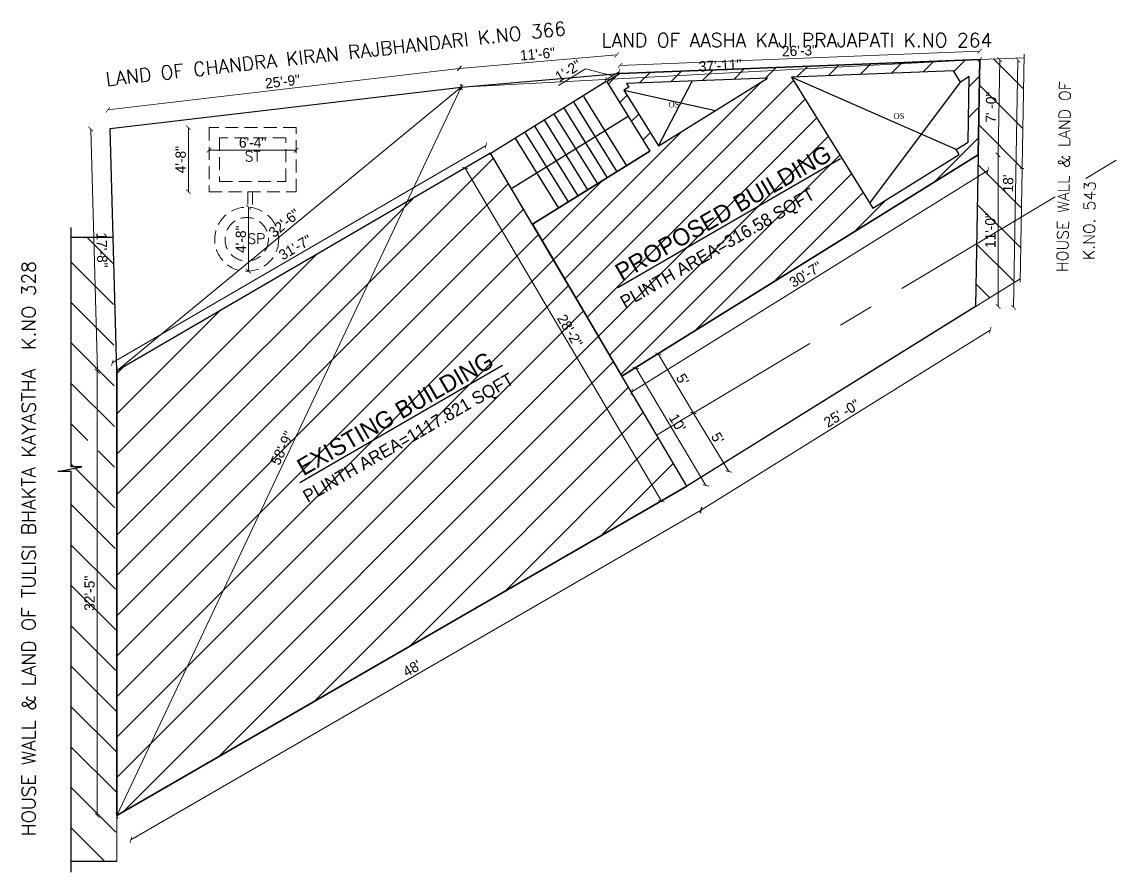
# Model space of a CAD drawing. Header units: inches. Extents: x 149946 to 166271, y -29520 to -26192.
# Drawn here: x 157814 to 158773, y -29520 to -28776 of the extents above; entities that cross this region are included whole.
import ezdxf

# ---------------------------------------------------------------- set-up
doc = ezdxf.new("R2010")
doc.units = ezdxf.units.IN
doc.header["$LTSCALE"] = 5
doc.header["$MEASUREMENT"] = 0
doc.linetypes.add('CENTER', pattern=[2, 1.25, -0.25, 0.25, -0.25])
doc.linetypes.add('HIDDEN', pattern=[0.375, 0.25, -0.125])
doc.layers.add('A-WALL', color=7, linetype='Continuous', lineweight=9)
doc.layers.add('HATCH', color=253, linetype='Continuous', lineweight=0)
for name, color, linetype in [('DIM', 5, 'Continuous'), ('TEXT', 6, 'Continuous'), ('WALL', 7, 'Continuous')]:
    doc.layers.add(name, color=color, linetype=linetype)
doc.styles.add('ordinary', font='times.ttf')
doc.styles.add('ROMANS', font='romans.shx', dxfattribs={"width": 0.8})
doc.styles.add('tt', font='stylu.ttf', dxfattribs={"height": 8})
doc.dimstyles.new('Copy(2) of STANDARD', dxfattribs={"dimtxt": 2, "dimasz": 4, "dimexe": 0, "dimexo": 0, "dimgap": 2, "dimtad": 1, "dimdec": 0, "dimzin": 0, "dimdsep": 46, "dimlunit": 3, "dimtxsty": 'tt', "dimblk": 'ARCHTICK', "dimcen": 0.0505, "dimse1": 1, "dimse2": 1, "dimclrd": 5, "dimclre": 5, "dimclrt": 7, "dimadec": 1, "dimazin": 0, "dimtm": 1e-09, "dimtfac": 1, "dimtdec": 0, "dimtofl": 0, "dimtmove": 1, "dimatfit": 3, "dimfxl": 1, "dimtolj": 2, "dimtzin": 0, "dimlwd": 13, "dimarcsym": 0})

# ---------------------------------------------------------------- blocks, each defined once
blk = doc.blocks.new('_ArchTick')
at = {"color": 0, "linetype": 'ByBlock', "const_width": 0.15}
blk.add_lwpolyline([(-0.5, -0.5), (0.5, 0.5)], dxfattribs=at)
blk = doc.blocks.new('*D712')
at = {"layer": 'Defpoints', "color": 0, "ltscale": 5}
for p in [(158011.77, -28938.57), (158009.63, -28994.53), (158012.33, -28994.53)]:
    blk.add_point(p, dxfattribs=at)
at = {"layer": 'DIM', "color": 5, "lineweight": 13, "ltscale": 5}
blk.add_line((158012.33, -28938.57), (158012.33, -28994.53), dxfattribs=at)
at = {"layer": 'DIM', "color": 5, "lineweight": 13, "ltscale": 5, "xscale": 4, "yscale": 4, "zscale": 4}
for p, rotation in [((158012.33, -28938.57), 90), ((158012.33, -28994.53), 270)]:
    blk.add_blockref('_ArchTick', p, dxfattribs=dict(at, rotation=rotation))
at = {"layer": 'DIM', "color": 7, "ltscale": 5, "insert": (158005.63, -28966.55), "char_height": 8, "attachment_point": 5, "rotation": 90, "style": 'tt'}
blk.add_mtext('\\A2;{\\H1.125x;4\'-8"}', dxfattribs=at)
blk = doc.blocks.new('*D713')
at = {"layer": 'Defpoints', "color": 0, "ltscale": 5}
for p in [(157977.87, -28868.91), (157959.63, -28924.91), (157977.87, -28924.91)]:
    blk.add_point(p, dxfattribs=at)
at = {"layer": 'DIM', "color": 5, "lineweight": 13, "ltscale": 5}
blk.add_line((157959.63, -28868.91), (157959.63, -28924.91), dxfattribs=at)
at = {"layer": 'DIM', "color": 5, "lineweight": 13, "ltscale": 5, "xscale": 4, "yscale": 4, "zscale": 4}
for p, rotation in [((157959.63, -28868.91), 90), ((157959.63, -28924.91), 270)]:
    blk.add_blockref('_ArchTick', p, dxfattribs=dict(at, rotation=rotation))
at = {"layer": 'DIM', "color": 7, "ltscale": 5, "insert": (157952.93, -28896.91), "char_height": 8, "attachment_point": 5, "rotation": 90, "style": 'tt'}
blk.add_mtext('\\A2;{\\H1.125x;4\'-8"}', dxfattribs=at)
blk = doc.blocks.new('*D714')
at = {"layer": 'Defpoints', "color": 0, "ltscale": 5}
for p in [(158053.87, -28888.62), (157977.87, -28897.91), (158053.87, -28897.91)]:
    blk.add_point(p, dxfattribs=at)
at = {"layer": 'DIM', "color": 5, "lineweight": 13, "ltscale": 5}
blk.add_line((157977.87, -28888.62), (158053.87, -28888.62), dxfattribs=at)
at = {"layer": 'DIM', "color": 5, "lineweight": 13, "ltscale": 5, "xscale": 4, "yscale": 4, "zscale": 4, "rotation": 180}
blk.add_blockref('_ArchTick', (157977.87, -28888.62), dxfattribs=at)
at = {"layer": 'DIM', "color": 5, "lineweight": 13, "ltscale": 5, "xscale": 4, "yscale": 4, "zscale": 4}
blk.add_blockref('_ArchTick', (158053.87, -28888.62), dxfattribs=at)
at = {"layer": 'DIM', "color": 7, "ltscale": 5, "insert": (158015.87, -28881.92), "char_height": 8, "attachment_point": 5, "style": 'tt'}
blk.add_mtext('\\A2;{\\H1.125x;6\'-4"}', dxfattribs=at)
blk = doc.blocks.new('*D725')
at = {"layer": 'Defpoints', "color": 0, "ltscale": 5}
for p in [(158196.53, -28817.11), (158198.45, -28833.45), (157891.14, -28869.7)]:
    blk.add_point(p, dxfattribs=at)
at = {"layer": 'DIM', "color": 5, "lineweight": 13, "ltscale": 5}
blk.add_line((157889.21, -28853.36), (158196.53, -28817.11), dxfattribs=at)
at = {"layer": 'DIM', "color": 5, "lineweight": 13, "ltscale": 5, "xscale": 4, "yscale": 4, "zscale": 4}
for p, rotation in [((158196.53, -28817.11), 6.72693349602278), ((157889.21, -28853.36), 186.7269334960228)]:
    blk.add_blockref('_ArchTick', p, dxfattribs=dict(at, rotation=rotation))
at = {"layer": 'DIM', "color": 7, "ltscale": 5, "insert": (158042.09, -28828.59), "char_height": 8, "attachment_point": 5, "rotation": 6.72693, "style": 'tt'}
blk.add_mtext('\\A2;{\\H1.125x;25\'-9"}', dxfattribs=at)
blk = doc.blocks.new('*D726')
at = {"layer": 'Defpoints', "color": 0, "ltscale": 5}
for p in [(158334.58, -28805.28), (158335.98, -28821.63), (158198.45, -28833.45)]:
    blk.add_point(p, dxfattribs=at)
at = {"layer": 'DIM', "color": 5, "lineweight": 13, "ltscale": 5}
blk.add_line((158197.05, -28817.1), (158334.58, -28805.28), dxfattribs=at)
at = {"layer": 'DIM', "color": 5, "lineweight": 13, "ltscale": 5, "xscale": 4, "yscale": 4, "zscale": 4}
for p, rotation in [((158334.58, -28805.28), 4.912393746676225), ((158197.05, -28817.1), 184.9123937466762)]:
    blk.add_blockref('_ArchTick', p, dxfattribs=dict(at, rotation=rotation))
at = {"layer": 'DIM', "color": 7, "ltscale": 5, "insert": (158265.24, -28804.54), "char_height": 8, "attachment_point": 5, "rotation": 4.91239, "style": 'tt'}
blk.add_mtext('\\A2;{\\H1.125x;11\'-6"}', dxfattribs=at)
blk = doc.blocks.new('*D715')
at = {"layer": 'Defpoints', "color": 0, "ltscale": 5}
for p in [(158652.4, -28809.21), (158337.4, -28814.45), (158337.68, -28821.57)]:
    blk.add_point(p, dxfattribs=at)
at = {"layer": 'DIM', "color": 5, "lineweight": 13, "ltscale": 5}
blk.add_line((158652.12, -28802.09), (158337.4, -28814.45), dxfattribs=at)
at = {"layer": 'DIM', "color": 5, "lineweight": 13, "ltscale": 5, "xscale": 4, "yscale": 4, "zscale": 4}
for p, rotation in [((158652.12, -28802.09), 2.24843529121717), ((158337.4, -28814.45), 182.2484352912171)]:
    blk.add_blockref('_ArchTick', p, dxfattribs=dict(at, rotation=rotation))
at = {"layer": 'DIM', "color": 7, "ltscale": 5, "insert": (158494.5, -28801.61), "char_height": 8, "attachment_point": 5, "rotation": 2.24844, "style": 'tt'}
blk.add_mtext('\\A2;{\\H1.125x;26\'-3"}', dxfattribs=at)
blk = doc.blocks.new('*D727')
at = {"layer": 'Defpoints', "color": 0, "ltscale": 5}
for p in [(158652.4, -28809.21), (158648.61, -29025.38), (158681.92, -29025.97)]:
    blk.add_point(p, dxfattribs=at)
at = {"layer": 'DIM', "color": 5, "lineweight": 13, "ltscale": 5}
blk.add_line((158685.7, -28809.79), (158681.92, -29025.97), dxfattribs=at)
at = {"layer": 'DIM', "color": 5, "lineweight": 13, "ltscale": 5, "xscale": 4, "yscale": 4, "zscale": 4}
for p, rotation in [((158685.7, -28809.79), 88.99643436654934), ((158681.92, -29025.97), 268.9964343665494)]:
    blk.add_blockref('_ArchTick', p, dxfattribs=dict(at, rotation=rotation))
at = {"layer": 'DIM', "color": 7, "ltscale": 5, "insert": (158677.16, -28917.76), "char_height": 8, "attachment_point": 5, "rotation": 88.99643, "style": 'tt'}
blk.add_mtext("\\A2;{\\H1.125x;18'}", dxfattribs=at)
blk = doc.blocks.new('*D728')
at = {"layer": 'Defpoints', "color": 0, "ltscale": 5}
for p in [(158648.61, -29025.38), (158661.45, -29046.04), (158395.82, -29182.53)]:
    blk.add_point(p, dxfattribs=at)
at = {"layer": 'DIM', "color": 5, "lineweight": 13, "ltscale": 5}
blk.add_line((158408.66, -29203.18), (158661.45, -29046.04), dxfattribs=at)
at = {"layer": 'DIM', "color": 5, "lineweight": 13, "ltscale": 5, "xscale": 4, "yscale": 4, "zscale": 4}
for p, rotation in [((158661.45, -29046.04), 31.86620840505018), ((158408.66, -29203.18), 211.8662084050502)]:
    blk.add_blockref('_ArchTick', p, dxfattribs=dict(at, rotation=rotation))
at = {"layer": 'DIM', "color": 7, "ltscale": 5, "insert": (158531.5, -29118.9), "char_height": 8, "attachment_point": 5, "rotation": 31.86621, "style": 'tt'}
blk.add_mtext('\\A2;{\\H1.125x;25\' -0"}', dxfattribs=at)
blk = doc.blocks.new('*D729')
at = {"layer": 'Defpoints', "color": 0, "ltscale": 5}
for p in [(158395.82, -29182.53), (157897.1, -29470.73), (157909.32, -29491.87)]:
    blk.add_point(p, dxfattribs=at)
at = {"layer": 'DIM', "color": 5, "lineweight": 13, "ltscale": 5}
blk.add_line((158408.03, -29203.67), (157909.32, -29491.87), dxfattribs=at)
at = {"layer": 'DIM', "color": 5, "lineweight": 13, "ltscale": 5, "xscale": 4, "yscale": 4, "zscale": 4}
for p, rotation in [((158408.03, -29203.67), 30.02282740676115), ((157909.32, -29491.87), 210.0228274067611)]:
    blk.add_blockref('_ArchTick', p, dxfattribs=dict(at, rotation=rotation))
at = {"layer": 'DIM', "color": 7, "ltscale": 5, "insert": (158155.32, -29341.97), "char_height": 8, "attachment_point": 5, "rotation": 30.02283, "style": 'tt'}
blk.add_mtext("\\A2;{\\H1.125x;48'}", dxfattribs=at)
blk = doc.blocks.new('*D730')
at = {"layer": 'Defpoints', "color": 0, "ltscale": 5}
for p in [(157879.9, -29081.73), (157897.1, -29081.73), (157897.1, -29470.73)]:
    blk.add_point(p, dxfattribs=at)
at = {"layer": 'DIM', "color": 5, "lineweight": 13, "ltscale": 5}
blk.add_line((157879.9, -29470.73), (157879.9, -29081.73), dxfattribs=at)
at = {"layer": 'DIM', "color": 5, "lineweight": 13, "ltscale": 5, "xscale": 4, "yscale": 4, "zscale": 4}
for p, rotation in [((157879.9, -29081.73), 90), ((157879.9, -29470.73), 270)]:
    blk.add_blockref('_ArchTick', p, dxfattribs=dict(at, rotation=rotation))
at = {"layer": 'DIM', "color": 7, "ltscale": 5, "insert": (157873.2, -29276.23), "char_height": 8, "attachment_point": 5, "rotation": 90, "style": 'tt'}
blk.add_mtext('\\A2;{\\H1.125x;32\'-5"}', dxfattribs=at)
blk = doc.blocks.new('*D731')
at = {"layer": 'Defpoints', "color": 0, "ltscale": 5}
for p in [(157874.2, -28870.18), (157891.14, -28869.7), (157897.1, -29081.73)]:
    blk.add_point(p, dxfattribs=at)
at = {"layer": 'DIM', "color": 5, "lineweight": 13, "ltscale": 5}
blk.add_line((157880.16, -29082.2), (157874.2, -28870.18), dxfattribs=at)
at = {"layer": 'DIM', "color": 5, "lineweight": 13, "ltscale": 5, "xscale": 4, "yscale": 4, "zscale": 4}
for p, rotation in [((157874.2, -28870.18), 91.609807022786), ((157880.16, -29082.2), 271.609807022786)]:
    blk.add_blockref('_ArchTick', p, dxfattribs=dict(at, rotation=rotation))
at = {"layer": 'DIM', "color": 7, "ltscale": 5, "insert": (157884, -28976), "char_height": 8, "attachment_point": 5, "rotation": 271.60981, "style": 'tt'}
blk.add_mtext('\\A2;{\\H1.125x;17\'-8"}', dxfattribs=at)
blk = doc.blocks.new('*D732')
at = {"layer": 'Defpoints', "color": 0, "ltscale": 5}
for p in [(158224.22, -28891.32), (157893.05, -29074.77), (157897.1, -29081.73)]:
    blk.add_point(p, dxfattribs=at)
at = {"layer": 'DIM', "color": 5, "lineweight": 13, "ltscale": 5}
blk.add_line((158220.18, -28884.37), (157893.05, -29074.77), dxfattribs=at)
at = {"layer": 'DIM', "color": 5, "lineweight": 13, "ltscale": 5, "xscale": 4, "yscale": 4, "zscale": 4}
for p, rotation in [((158220.18, -28884.37), 30.20167562409659), ((157893.05, -29074.77), 210.2016756240966)]:
    blk.add_blockref('_ArchTick', p, dxfattribs=dict(at, rotation=rotation))
at = {"layer": 'DIM', "color": 7, "ltscale": 5, "insert": (158053.18, -28973.67), "char_height": 8, "attachment_point": 5, "rotation": 30.20168, "style": 'tt'}
blk.add_mtext('\\A2;{\\H1.125x;31\'-7"}', dxfattribs=at)
blk = doc.blocks.new('*D733')
at = {"layer": 'Defpoints', "color": 0, "ltscale": 5}
for p in [(158224.22, -28891.32), (158202.03, -28904.4), (158395.82, -29182.53)]:
    blk.add_point(p, dxfattribs=at)
at = {"layer": 'DIM', "color": 5, "lineweight": 13, "ltscale": 5}
blk.add_line((158373.62, -29195.61), (158202.03, -28904.4), dxfattribs=at)
at = {"layer": 'DIM', "color": 5, "lineweight": 13, "ltscale": 5, "xscale": 4, "yscale": 4, "zscale": 4}
for p, rotation in [((158202.03, -28904.4), 120.5085900980565), ((158373.62, -29195.61), 300.5085900980565)]:
    blk.add_blockref('_ArchTick', p, dxfattribs=dict(at, rotation=rotation))
at = {"layer": 'DIM', "color": 7, "ltscale": 5, "insert": (158293.56, -29046.63), "char_height": 8, "attachment_point": 5, "rotation": 300.50859, "style": 'tt'}
blk.add_mtext('\\A2;{\\H1.125x;28\'-2"}', dxfattribs=at)
blk = doc.blocks.new('*D716')
at = {"layer": 'Defpoints', "color": 0, "ltscale": 5}
for p in [(158324.8, -28827.37), (158325.79, -28828.96), (158337.68, -28821.57)]:
    blk.add_point(p, dxfattribs=at)
at = {"layer": 'DIM', "color": 5, "lineweight": 13, "ltscale": 5}
for p, q in [((158307.29, -28817.36), (158283.73, -28832.01)), ((158330.74, -28823.68), (158307.29, -28817.36)), ((158336.69, -28819.98), (158324.8, -28827.37))]:
    blk.add_line(p, q, dxfattribs=at)
at = {"layer": 'DIM', "color": 5, "lineweight": 13, "ltscale": 5, "xscale": 4, "yscale": 4, "zscale": 4}
for p, rotation in [((158336.69, -28819.98), 31.86620840507245), ((158324.8, -28827.37), 211.8662084050724)]:
    blk.add_blockref('_ArchTick', p, dxfattribs=dict(at, rotation=rotation))
at = {"layer": 'DIM', "color": 7, "ltscale": 5, "insert": (158292.03, -28819.09), "char_height": 8, "attachment_point": 5, "rotation": 31.86621, "style": 'tt'}
blk.add_mtext('\\A2;{\\H1.125x;1\'-2"}', dxfattribs=at)
blk = doc.blocks.new('*D717')
at = {"layer": 'Defpoints', "color": 0, "ltscale": 5}
for p in [(158652.4, -28809.21), (158669.79, -28809.52), (158650.94, -28892.55)]:
    blk.add_point(p, dxfattribs=at)
at = {"layer": 'DIM', "color": 5, "lineweight": 13, "ltscale": 5}
blk.add_line((158668.33, -28892.85), (158669.79, -28809.52), dxfattribs=at)
at = {"layer": 'DIM', "color": 5, "lineweight": 13, "ltscale": 5, "xscale": 4, "yscale": 4, "zscale": 4}
for p, rotation in [((158669.79, -28809.52), 88.99643436657202), ((158668.33, -28892.85), 268.996434366572)]:
    blk.add_blockref('_ArchTick', p, dxfattribs=dict(at, rotation=rotation))
at = {"layer": 'DIM', "color": 7, "ltscale": 5, "insert": (158662.2, -28851.06), "char_height": 8, "attachment_point": 5, "rotation": 88.99643, "style": 'tt'}
blk.add_mtext('\\A2;{\\H1.125x;7\' -0"}', dxfattribs=at)
blk = doc.blocks.new('*D718')
at = {"layer": 'Defpoints', "color": 0, "ltscale": 5}
for p in [(158650.94, -28892.55), (158659.45, -28906.24), (158339.15, -29086.36)]:
    blk.add_point(p, dxfattribs=at)
at = {"layer": 'DIM', "color": 5, "lineweight": 13, "ltscale": 5}
blk.add_line((158347.67, -29100.06), (158659.45, -28906.24), dxfattribs=at)
at = {"layer": 'DIM', "color": 5, "lineweight": 13, "ltscale": 5, "xscale": 4, "yscale": 4, "zscale": 4}
for p, rotation in [((158659.45, -28906.24), 31.86620840505249), ((158347.67, -29100.06), 211.8662084050525)]:
    blk.add_blockref('_ArchTick', p, dxfattribs=dict(at, rotation=rotation))
at = {"layer": 'DIM', "color": 7, "ltscale": 5, "insert": (158499.94, -28997.33), "char_height": 8, "attachment_point": 5, "rotation": 31.86621, "style": 'tt'}
blk.add_mtext('\\A2;{\\H1.125x;30\'-7"}', dxfattribs=at)
blk = doc.blocks.new('*D719')
at = {"layer": 'Defpoints', "color": 0, "ltscale": 5}
for p in [(158198.45, -28833.45), (157897.1, -29081.73), (157897.1, -29081.73)]:
    blk.add_point(p, dxfattribs=at)
at = {"layer": 'DIM', "color": 5, "lineweight": 13, "ltscale": 5}
blk.add_line((158198.45, -28833.45), (157897.1, -29081.73), dxfattribs=at)
at = {"layer": 'DIM', "color": 5, "lineweight": 13, "ltscale": 5, "xscale": 4, "yscale": 4, "zscale": 4}
for p, rotation in [((158198.45, -28833.45), 39.48369156053075), ((157897.1, -29081.73), 219.4836915605308)]:
    blk.add_blockref('_ArchTick', p, dxfattribs=dict(at, rotation=rotation))
at = {"layer": 'DIM', "color": 7, "ltscale": 5, "insert": (158043.54, -28952.44), "char_height": 8, "attachment_point": 5, "rotation": 39.48369, "style": 'tt'}
blk.add_mtext('\\A2;{\\H1.125x;32\'-6"}', dxfattribs=at)
blk = doc.blocks.new('*D720')
at = {"layer": 'Defpoints', "color": 0, "ltscale": 5}
for p in [(158198.45, -28833.45), (157897.1, -29470.73), (157897.1, -29470.73)]:
    blk.add_point(p, dxfattribs=at)
at = {"layer": 'DIM', "color": 5, "lineweight": 13, "ltscale": 5}
blk.add_line((158198.45, -28833.45), (157897.1, -29470.73), dxfattribs=at)
at = {"layer": 'DIM', "color": 5, "lineweight": 13, "ltscale": 5, "xscale": 4, "yscale": 4, "zscale": 4}
for p, rotation in [((158198.45, -28833.45), 64.69153088684605), ((157897.1, -29470.73), 244.691530886846)]:
    blk.add_blockref('_ArchTick', p, dxfattribs=dict(at, rotation=rotation))
at = {"layer": 'DIM', "color": 7, "ltscale": 5, "insert": (158041.72, -29149.23), "char_height": 8, "attachment_point": 5, "rotation": 64.69153, "style": 'tt'}
blk.add_mtext('\\A2;{\\H1.125x;58\'-9"}', dxfattribs=at)
blk = doc.blocks.new('*D721')
at = {"layer": 'Defpoints', "color": 0, "ltscale": 5}
for p in [(158652.4, -28809.21), (158652.4, -28809.21), (158198.45, -28833.45)]:
    blk.add_point(p, dxfattribs=at)
at = {"layer": 'DIM', "color": 5, "lineweight": 13, "ltscale": 5}
blk.add_line((158198.45, -28833.45), (158652.4, -28809.21), dxfattribs=at)
at = {"layer": 'DIM', "color": 5, "lineweight": 13, "ltscale": 5, "xscale": 4, "yscale": 4, "zscale": 4}
for p, rotation in [((158652.4, -28809.21), 3.057079537629032), ((158198.45, -28833.45), 183.057079537629)]:
    blk.add_blockref('_ArchTick', p, dxfattribs=dict(at, rotation=rotation))
at = {"layer": 'DIM', "color": 7, "ltscale": 5, "insert": (158425.06, -28814.52), "char_height": 8, "attachment_point": 5, "rotation": 3.05708, "style": 'tt'}
blk.add_mtext('\\A2;{\\H1.125x;37\'-11"}', dxfattribs=at)
blk = doc.blocks.new('*D722')
at = {"layer": 'Defpoints', "color": 0, "ltscale": 5}
for p in [(158339.15, -29086.36), (158412.67, -29181.89), (158400.56, -29189.12)]:
    blk.add_point(p, dxfattribs=at)
at = {"layer": 'DIM', "color": 5, "lineweight": 13, "ltscale": 5}
blk.add_line((158351.26, -29079.13), (158412.67, -29181.89), dxfattribs=at)
at = {"layer": 'DIM', "color": 5, "lineweight": 13, "ltscale": 5, "xscale": 4, "yscale": 4, "zscale": 4}
for p, rotation in [((158351.26, -29079.13), 120.86344836118), ((158412.67, -29181.89), 300.86344836118)]:
    blk.add_blockref('_ArchTick', p, dxfattribs=dict(at, rotation=rotation))
at = {"layer": 'DIM', "color": 7, "ltscale": 5, "insert": (158387.68, -29127.09), "char_height": 8, "attachment_point": 5, "rotation": 300.86345, "style": 'tt'}
blk.add_mtext("\\A2;{\\H1.125x;10'}", dxfattribs=at)
blk = doc.blocks.new('*D723')
at = {"layer": 'Defpoints', "color": 0, "ltscale": 5}
for p in [(158650.94, -28892.55), (158668.33, -28892.55), (158648.61, -29025.38)]:
    blk.add_point(p, dxfattribs=at)
at = {"layer": 'DIM', "color": 5, "lineweight": 13, "ltscale": 5}
blk.add_line((158668.33, -29025.38), (158668.33, -28892.55), dxfattribs=at)
at = {"layer": 'DIM', "color": 5, "lineweight": 13, "ltscale": 5, "xscale": 4, "yscale": 4, "zscale": 4}
for p, rotation in [((158668.33, -28892.55), 90), ((158668.33, -29025.38), 270)]:
    blk.add_blockref('_ArchTick', p, dxfattribs=dict(at, rotation=rotation))
at = {"layer": 'DIM', "color": 7, "ltscale": 5, "insert": (158661.67, -28958.97), "char_height": 8, "attachment_point": 5, "rotation": 90, "style": 'tt'}
blk.add_mtext('\\A2;{\\H1.125x;11\'-0"}', dxfattribs=at)
blk = doc.blocks.new('*D724')
at = {"layer": 'Defpoints', "color": 0, "ltscale": 5}
for p in [(158401.56, -29118.36), (158369.47, -29137.81, 0.95), (158400.56, -29189.12, 0.95)]:
    blk.add_point(p, dxfattribs=at)
at = {"layer": 'DIM', "color": 5, "lineweight": 13, "ltscale": 5}
blk.add_line((158432.65, -29169.68), (158401.56, -29118.36), dxfattribs=at)
at = {"layer": 'DIM', "color": 5, "lineweight": 13, "ltscale": 5, "xscale": 4, "yscale": 4, "zscale": 4}
for p, rotation in [((158401.56, -29118.36), 121.2165950634425), ((158432.65, -29169.68), 301.2165950634425)]:
    blk.add_blockref('_ArchTick', p, dxfattribs=dict(at, rotation=rotation))
at = {"layer": 'DIM', "color": 7, "ltscale": 5, "insert": (158422.83, -29140.55), "char_height": 8, "attachment_point": 5, "rotation": 301.2166, "style": 'tt'}
blk.add_mtext("\\A2;{\\H1.125x;5'}", dxfattribs=at)
blk = doc.blocks.new('*D734')
at = {"layer": 'Defpoints', "color": 0, "ltscale": 5}
for p in [(158369.43, -29067.54, 0.95), (158370.96, -29066.63), (158369.47, -29137.81, 0.95)]:
    blk.add_point(p, dxfattribs=at)
at = {"layer": 'DIM', "color": 5, "lineweight": 13, "ltscale": 5}
blk.add_line((158401.84, -29118.55), (158370.96, -29066.63), dxfattribs=at)
at = {"layer": 'DIM', "color": 5, "lineweight": 13, "ltscale": 5, "xscale": 4, "yscale": 4, "zscale": 4}
for p, rotation in [((158370.96, -29066.63), 120.7437064911036), ((158401.84, -29118.55), 300.7437064911036)]:
    blk.add_blockref('_ArchTick', p, dxfattribs=dict(at, rotation=rotation))
at = {"layer": 'DIM', "color": 7, "ltscale": 5, "insert": (158392.16, -29089.17), "char_height": 8, "attachment_point": 5, "rotation": 300.74371, "style": 'tt'}
blk.add_mtext("\\A2;{\\H1.125x;5'}", dxfattribs=at)

msp = doc.modelspace()

# ---------------------------------------------------------------- hatches: boundary and pattern name
at = {"ltscale": 5}
h = msp.add_hatch(dxfattribs=at)
h.set_pattern_fill('ANSI31', color=256, scale=150)
h.set_pattern_definition([(45, (39119.39, 1196.541), (-13.2582521, 13.2582521), [])])
h.paths.add_polyline_path([(158337.68, -28821.57), (158325.79, -28828.96), (158363.47, -28889.58), (158260.81, -28953.4), (158339.15, -29086.36), (158650.94, -28892.55), (158652.4, -28809.21), (158482, -28815.9)])
h.paths.add_polyline_path([(158489.4, -28827.79), (158487.47, -28824.69), (158629.29, -28819.13), (158635.42, -28828.98), (158643.14, -28824.19), (158642.13, -28881.54), (158631.66, -28888.05), (158634.3, -28892.3), (158558.7, -28939.29), (158556.33, -28935.47)], flags=16)
h.paths.add_polyline_path([(158375.36, -28882.19), (158371.12, -28884.83), (158340.82, -28836.1), (158345.07, -28833.46), (158343.14, -28830.36), (158466.54, -28825.52)], flags=16)
h.paths.add_polyline_path([(158400.33, -28809.01), (158449.07, -28806.41), (158449.8, -28820.03), (158401.06, -28822.63)], flags=9)
h.paths.add_polyline_path([(158341.04, -29031.83), (158531.25, -28922.01), (158522.38, -28906.63), (158332.16, -29016.45)], flags=24)
h.paths.add_polyline_path([(158332.92, -29011.97), (158540.59, -28892.07), (158528.72, -28871.51), (158321.05, -28991.41)], flags=24)
h.paths.add_polyline_path([(158378.6, -28852.66), (158390.6, -28852.66), (158390.6, -28844.99), (158378.6, -28844.99)], flags=8)
h.paths.add_polyline_path([(158575.48, -28862.66), (158587.47, -28862.66), (158587.47, -28854.99), (158575.48, -28854.99)], flags=8)
h = msp.add_hatch(dxfattribs=at)
h.set_pattern_fill('ANSI31', color=256, scale=200)
h.set_pattern_definition([(45, (39119.39, 1196.54), (-17.6776695, 17.6776695), [])])
h.paths.add_polyline_path([(158224.22, -28891.32), (157897.1, -29081.73), (157897.1, -29470.73), (158395.82, -29182.53)])
h.paths.add_polyline_path([(158270.12, -29028.82), (158297.36, -29075.06), (158319.6, -29061.96), (158292.35, -29015.72)], flags=24)
h.paths.add_polyline_path([(158040.16, -29178.48), (158063.1, -29129.96), (158039.77, -29118.93), (158016.83, -29167.45)], flags=24)
h.paths.add_polyline_path([(158063.33, -29201.94), (158272.49, -29081.18), (158263.55, -29065.7), (158054.39, -29186.46)], flags=24)
h.paths.add_polyline_path([(158054.39, -29182.42), (158241.18, -29074.58), (158229.46, -29054.28), (158042.67, -29162.12)], flags=24)
at = {"layer": 'HATCH', "ltscale": 5}
h = msp.add_hatch(dxfattribs=at)
h.set_pattern_fill('ANSI31', color=256, scale=200, angle=90, style=0)
h.set_pattern_definition([(135, (31875.59, -1828.188), (-17.6776695, -17.6776695), [])])
h.paths.add_polyline_path([(158691.1, -28807.69), (158652.4, -28809.21), (158650.94, -28892.55), (158648.61, -29025.38), (158687.64, -29001.12)])
h = msp.add_hatch(dxfattribs=at)
h.set_pattern_fill('ANSI31', color=256, scale=200, angle=90, style=0)
h.set_pattern_definition([(135, (136812.973, -44004.852), (-17.67767, -17.67767), [])])
h.paths.add_polyline_path([(157868.43, -29162.6), (157868.43, -29142.59), (157880.78, -29142.59), (157880.78, -29162.6)], flags=16)
h.paths.add_polyline_path([(157897.1, -29470.73), (157894.16, -29512.73), (157897.1, -29512.73)])
h.paths.add_polyline_path([(157857.15, -29510.97), (157897.1, -29510.97), (157897.1, -29470.73), (157893.81, -28964.73), (157857.15, -28964.73), (157857.15, -29165.55), (157866.41, -29165.55), (157845.42, -29169.57), (157857.15, -29169.57)])

# ---------------------------------------------------------------- linework, layer by layer
at = {"layer": 'A-WALL', "lineweight": 30}
for p, q in [((158482, -28815.9, -58.17), (158652.4, -28809.21, -58.17)), ((158652.4, -28809.21, -58.17), (158650.94, -28892.55, -58.17)), ((158337.68, -28821.57, -58.17), (158482, -28815.9, -58.17)), ((158337.68, -28821.57, -58.17), (158325.79, -28828.96, -58.17)), ((158325.79, -28828.96, -58.17), (158363.47, -28889.58, -58.17)), ((158260.81, -28953.4, -58.17), (158363.47, -28889.58, -58.17)), ((158650.94, -28892.55, -58.17), (158339.15, -29086.36, -58.17)), ((158260.81, -28953.4, -58.17), (158339.15, -29086.36, -58.17))]:
    msp.add_line(p, q, dxfattribs=at)
at = {"layer": 'A-WALL', "ltscale": 5}
for p, q in [((158652.4, -28809.21, -58.17), (158691.1, -28807.69, -58.17)), ((158395.82, -29182.53, -58.17), (158687.64, -29001.12, -58.17)), ((157897.1, -29415.44, -58.17), (157897.1, -29510.97, -58.17))]:
    msp.add_line(p, q, dxfattribs=at)
at = {"layer": 'A-WALL', "color": 3, "linetype": 'CENTER', "ltscale": 25}
msp.add_line((158369.47, -29137.81, -58.17), (158773.38, -28896.42, -58.17), dxfattribs=at)
at = {"layer": 'A-WALL', "linetype": 'Continuous', "ltscale": 5, "elevation": -58.17}
msp.add_lwpolyline([(158691.16, -28804.69), (158689.39, -28903.52), (158687.57, -28904.28), (158690.82, -28904.54), (158689.36, -28905.17), (158687.58, -29004.12)], dxfattribs=at)
at = {"layer": 'DIM', "ltscale": 5, "elevation": -58.17}
msp.add_lwpolyline([(157897.1, -29470.73), (157897.1, -29081.73), (157891.14, -28869.7), (158198.45, -28833.45), (158335.98, -28821.63), (158652.4, -28809.21), (158648.61, -29025.38), (158395.82, -29182.53)], close=True, dxfattribs=at)
at = {"layer": 'HATCH', "linetype": 'HIDDEN', "ltscale": 9}
for p, q in [((158011.78, -28924.91, -58.17), (158011.78, -28938.57, -58.17)), ((158015.78, -28924.91, -58.17), (158015.78, -28939.02, -58.17))]:
    msp.add_line(p, q, dxfattribs=at)
at = {"layer": 'HATCH', "linetype": 'HIDDEN', "ltscale": 9, "elevation": -58.17}
for points in [[(157977.87, -28924.91), (158053.87, -28924.91), (158053.87, -28868.91), (157977.87, -28868.91)], [(157986.87, -28915.91), (158044.87, -28915.91), (158044.87, -28877.91), (157986.87, -28877.91)]]:
    msp.add_lwpolyline(points, close=True, dxfattribs=at)
at = {"layer": 'HATCH', "linetype": 'HIDDEN', "ltscale": 9}
for radius in [28, 19]:
    msp.add_circle((158010.7, -28966.55, -58.17), radius, dxfattribs=at)
at = {"layer": 'WALL', "ltscale": 5}
for p, q in [((158652.4, -28809.21, -58.17), (158482, -28815.9, -58.17)), ((158650.94, -28892.55, -58.17), (158652.4, -28809.21, -58.17)), ((158482, -28815.9, -58.17), (158337.68, -28821.57, -58.17)), ((158325.46, -28828.44, -58.17), (158222.79, -28892.26, -58.17)), ((158337.68, -28821.57, -58.17), (158325.79, -28828.96, -58.17)), ((158325.79, -28828.96, -58.17), (158363.47, -28889.58, -58.17)), ((158371.12, -28884.83, -58.17), (158400.55, -28828.11, -58.17)), ((158631.66, -28888.05, -58.17), (158487.47, -28824.69, -58.17)), ((158556.06, -28935.04, -58.17), (158635.42, -28828.98, -58.17)), ((158340.82, -28836.1, -58.17), (158420.95, -28853.85, -58.17)), ((158296.91, -28846.91, -58.17), (158334.6, -28907.53, -58.17)), ((158305.4, -28841.63, -58.17), (158343.09, -28902.25, -58.17)), ((158344.47, -28859.01, -58.17), (158241.8, -28922.83, -58.17)), ((158279.93, -28857.47, -58.17), (158317.61, -28918.09, -58.17)), ((158288.42, -28852.19, -58.17), (158326.1, -28912.81, -58.17)), ((158262.94, -28868.03, -58.17), (158300.63, -28928.65, -58.17)), ((158271.43, -28862.75, -58.17), (158309.12, -28923.37, -58.17)), ((158245.95, -28878.59, -58.17), (158283.64, -28939.21, -58.17)), ((158254.45, -28873.31, -58.17), (158292.13, -28933.93, -58.17)), ((158363.47, -28889.58, -58.17), (158260.81, -28953.4, -58.17)), ((158339.15, -29086.36, -58.17), (158650.94, -28892.55, -58.17)), ((158260.81, -28953.4, -58.17), (158339.15, -29086.36, -58.17)), ((157857.15, -29165.55, -58.17), (157857.15, -28956.24, -58.17)), ((157857.15, -28964.73, -58.17), (157893.81, -28964.73, -58.17)), ((157845.42, -29169.57, -58.17), (157866.41, -29165.55, -58.17)), ((157866.41, -29165.55, -58.17), (157857.15, -29165.55, -58.17)), ((157857.15, -29169.57, -58.17), (157845.42, -29169.57, -58.17)), ((157857.15, -29520.1, -58.17), (157857.15, -29169.57, -58.17)), ((157897.1, -29510.97, -58.17), (157857.15, -29510.97, -58.17))]:
    msp.add_line(p, q, dxfattribs=at)
at = {"layer": 'WALL', "ltscale": 5, "elevation": -58.17}
for points in [[(158643.14, -28824.19), (158635.42, -28828.98), (158629.29, -28819.13), (158487.47, -28824.69), (158489.4, -28827.79), (158556.33, -28935.47), (158558.7, -28939.29), (158634.3, -28892.3), (158631.66, -28888.05), (158642.13, -28881.54)], [(158343.14, -28830.36), (158345.07, -28833.46), (158340.82, -28836.1), (158371.12, -28884.83), (158375.36, -28882.19), (158466.54, -28825.52)], [(157897.1, -29470.73), (158395.82, -29182.53), (158224.22, -28891.32), (157897.1, -29081.73)]]:
    msp.add_lwpolyline(points, close=True, dxfattribs=at)

# ---------------------------------------------------------------- texts
at = {"layer": 'TEXT', "lineweight": 9, "style": 'ROMANS'}
for s, height, rotation, p in [('LAND OF CHANDRA KIRAN RAJBHANDARI K.NO 366', 12, 6.31431, (157887.84, -28832.47, -58.17)), ('HOUSE WALL & LAND OF          ', 10, 89.13056, (158729.51, -28995.35, -58.17)), ('          K.NO. 543', 10, 89.13056, (158751.56, -29059.32, -58.17)), ('HOUSE WALL & LAND OF TULISI BHAKTA KAYASTHA  K.NO 328', 12, 90, (157825.95, -29488.61, -58.17))]:
    msp.add_text(s, height=height, rotation=rotation, dxfattribs=at).set_placement(p)
for s, height, p in [('LAND OF AASHA KAJI PRAJAPATI K.NO 264', 12, (158321.22, -28798.36, -58.17)), ('ST', 9, (158008.94, -28898.45, -58.17)), ('SP', 9, (158011.29, -28970.51, -58.17))]:
    msp.add_text(s, height=height, dxfattribs=at).set_placement(p)
at = {"layer": 'TEXT', "style": 'ordinary'}
for p in [(158379.88, -28851.27, -58.17), (158576.75, -28861.27, -58.17)]:
    msp.add_text('OS', height=5, dxfattribs=at).set_placement(p)
at = {"layer": 'TEXT', "linetype": 'ByBlock', "style": 'tt'}
for s, p in [('%%U PROPOSED BUILDING ', (158334.04, -29006, -58.17)), ('%%U EXISTING BUILDING ', (158055.59, -29176.7, -58.17))]:
    msp.add_text(s, height=15, rotation=30, dxfattribs=at).set_placement(p)
at = {"layer": 'TEXT', "lineweight": 70, "style": 'tt'}
for s, p in [('PLINTH AREA=316.58 SQFT', (158341.77, -29027.17, -58.17)), ('PLINTH AREA=1117.821 SQFT', (158064.02, -29197.18, -58.17))]:
    msp.add_text(s, height=11, rotation=30, dxfattribs=at).set_placement(p)

# ---------------------------------------------------------------- dimensions: what is measured, and where the dimension line sits
at = {"layer": 'DIM', "ltscale": 5}
for p1, p2, distance, text, picture, middle in [((158198.45, -28833.45, -58.17), (158335.98, -28821.63, -58.17), 16.42, '{\\H1.125x;<>}', '*D726', (158265.24, -28804.54, -58.17)), ((158652.4, -28809.21, -58.17), (158337.68, -28821.57, -58.17), -7.13, '{\\H1.125x;<>}', '*D715', (158494.5, -28801.61, -58.17)), ((158198.45, -28833.45, -58.17), (158652.4, -28809.21, -58.17), 0, '{\\H1.125x;<>}', '*D721', (158425.06, -28814.52, -58.17)), ((158652.4, -28809.21, -58.17), (158648.61, -29025.38, -58.17), 33.31, '{\\H1.125x;<>}', '*D727', (158677.16, -28917.76, -58.17)), ((158650.94, -28892.55, -58.17), (158652.4, -28809.21, -58.17), -17.39, '{\\H1.125x;7\' -0"}', '*D717', (158662.2, -28851.06, -58.17)), ((157891.14, -28869.7, -58.17), (158198.45, -28833.45, -58.17), 16.46, '{\\H1.125x;<>}', '*D725', (158042.09, -28828.59, -58.17)), ((158198.45, -28833.45, -58.17), (157897.1, -29470.73, -58.17), 0, '{\\H1.125x;<>}', '*D720', (158041.72, -29149.23, -58.17)), ((158198.45, -28833.45, -58.17), (157897.1, -29081.73, -58.17), 0, '{\\H1.125x;<>}', '*D719', (158043.54, -28952.44, -58.17)), ((157897.1, -29081.73, -58.17), (157891.14, -28869.7, -58.17), 16.95, '{\\H1.125x;<>}', '*D731', (157884, -28976, -58.17)), ((158224.22, -28891.32, -58.17), (157897.1, -29081.73, -58.17), -8.05, '{\\H1.125x;<>}', '*D732', (158053.18, -28973.67, -58.17)), ((158395.82, -29182.53, -58.17), (158224.22, -28891.32, -58.17), 25.76, '{\\H1.125x;<>}', '*D733', (158293.56, -29046.63, -58.17)), ((158339.15, -29086.36, -58.17), (158650.94, -28892.55, -58.17), -16.13, '{\\H1.125x;<>}', '*D718', (158499.94, -28997.33, -58.17)), ((158395.82, -29182.53, -58.17), (158648.61, -29025.38, -58.17), -24.32, '{\\H1.125x;25\' -0"}', '*D728', (158531.5, -29118.9, -58.17)), ((158339.15, -29086.36, -58.17), (158400.56, -29189.12, -58.17), 14.1, '{\\H1.125x;<>}', '*D722', (158387.68, -29127.09, -58.17)), ((158400.56, -29189.12, -58.17), (158369.47, -29137.81, -58.17), -37.52, '{\\H1.125x;<>}', '*D724', (158422.83, -29140.55, -59.12)), ((158395.82, -29182.53, -58.17), (157897.1, -29470.73, -58.17), 24.42, '{\\H1.125x;<>}', '*D729', (158155.32, -29341.97, -58.17))]:
    dim = msp.add_aligned_dim(p1=p1, p2=p2, distance=distance, text=text, dimstyle='Copy(2) of STANDARD', override={"dimtxt": 9}, dxfattribs=at)
    dim.commit()
    dim.dimension.update_dxf_attribs({"geometry": picture, "text_midpoint": middle})
dim = msp.add_linear_dim(base=(158324.8, -28827.37, -58.17), p1=(158337.68, -28821.57, -58.17), p2=(158325.79, -28828.96, -58.17), angle=211.86621, text='{\\H1.125x;<>}', dimstyle='Copy(2) of STANDARD', override={"dimtxt": 9}, dxfattribs=at)
dim.commit()
dim.dimension.update_dxf_attribs({"geometry": '*D716', "text_midpoint": (158305.6, -28818.41, -58.17), "dimtype": 161})
for base, p1, p2, angle, text, override, picture, middle in [((157959.63, -28924.91, -58.17), (157977.87, -28868.91, -58.17), (157977.87, -28924.91, -58.17), 90, '{\\H1.125x;<>}', {"dimtxt": 9}, '*D713', (157952.93, -28896.91, -58.17)), ((158668.33, -28892.55, -58.17), (158648.61, -29025.38, -58.17), (158650.94, -28892.55, -58.17), 90, '{\\H1.125x;11\'-0"}', {"dimtxt": 4}, '*D723', (158661.67, -28958.97, -58.17)), ((158012.33, -28994.53, -58.17), (158011.77, -28938.57, -58.17), (158009.63, -28994.53, -58.17), 90, '{\\H1.125x;<>}', {"dimtxt": 4}, '*D712', (158005.63, -28966.55, -58.17)), ((158370.96, -29066.63, -59.12), (158369.47, -29137.81, -58.17), (158369.43, -29067.54, -58.17), 300.74371, '{\\H1.125x;<>}', {"dimtxt": 9}, '*D734', (158392.16, -29089.17, -59.12)), ((157879.9, -29081.73, -58.17), (157897.1, -29470.73, -58.17), (157897.1, -29081.73, -58.17), 90, '{\\H1.125x;<>}', {"dimtxt": 4}, '*D730', (157873.2, -29276.23, -58.17))]:
    dim = msp.add_linear_dim(base=base, p1=p1, p2=p2, angle=angle, text=text, dimstyle='Copy(2) of STANDARD', override=override, dxfattribs=at)
    dim.commit()
    dim.dimension.update_dxf_attribs({"geometry": picture, "text_midpoint": middle})
dim = msp.add_linear_dim(base=(158053.87, -28888.62, -58.17), p1=(157977.87, -28897.91, -58.17), p2=(158053.87, -28897.91, -58.17), text='{\\H1.125x;<>}', dimstyle='Copy(2) of STANDARD', override={"dimtxt": 4}, dxfattribs=at)
dim.commit()
dim.dimension.update_dxf_attribs({"geometry": '*D714', "text_midpoint": (158015.87, -28881.92, -58.17)})

doc.saveas('drawing.dxf')
